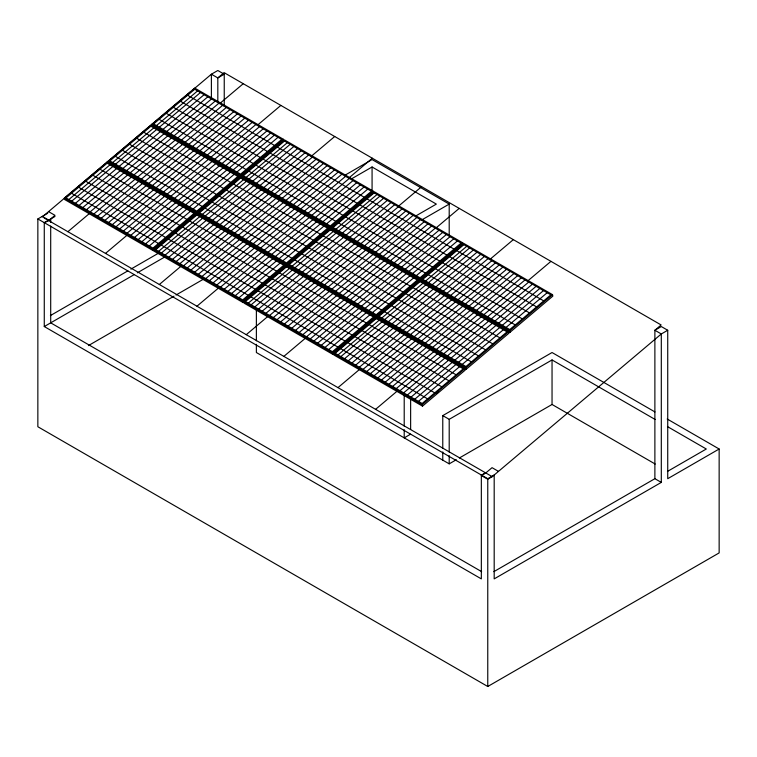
<?xml version="1.0" encoding="UTF-8"?>
<svg xmlns="http://www.w3.org/2000/svg" width="757" height="757" viewBox="0 0 757 757"><rect width="100%" height="100%" fill="white"/><g stroke="black" fill="none" stroke-linecap="round" stroke-linejoin="round"><path stroke-width="1.14" d="M64.354 198.088L107.097 162.026L195.741 213.2L196.072 214.676L153.34 250.737L64.686 199.555L64.354 198.088L153.009 249.271L153.34 250.737M108.166 161.118L150.898 125.047L239.553 176.23L239.884 177.706L197.151 213.767L108.497 162.585L108.166 161.118L196.82 212.301L197.151 213.767M151.977 124.148L194.71 88.077L283.364 139.26L283.695 140.726L240.953 176.797L152.308 125.615L151.977 124.148L240.622 175.331L240.953 176.797M42.297 216.909L190.698 91.673M192.496 90.159L211.392 74.214L217.817 70.505L224.242 74.214L224.242 106.018M68.878 199.526L109.964 164.846M112.679 162.556L153.775 127.876M156.491 125.586L197.586 90.906M71.726 201.173L112.821 166.493M115.537 164.203L156.623 129.523M159.339 127.233L200.435 92.553M75.416 203.311L116.512 168.631M119.228 166.341L160.323 131.661M163.039 129.362L204.125 94.682M79.116 205.44L120.202 170.76M122.918 168.47L164.014 133.79M166.729 131.5L207.825 96.82M82.806 207.569L123.902 172.889M126.618 170.599L167.713 135.919M170.42 133.629L211.515 98.949M86.497 209.708L127.592 175.028M130.308 172.738L171.404 138.058M174.119 135.768L215.215 101.088M90.197 211.837L131.292 177.157M133.998 174.867L175.094 140.187M177.81 137.897L218.905 103.217M67.893 231.689L89.591 213.379M132.068 177.535L133.875 176.002M219.748 103.539L243.252 83.705M93.887 213.966L134.983 179.295M137.698 176.996L178.794 142.316M181.5 140.026L222.596 105.346M97.577 216.105L138.673 181.425M141.389 179.135L182.484 144.455M185.2 142.165L226.296 107.485M101.277 218.234L142.373 183.554M145.079 181.264L186.175 146.584M188.89 144.294L229.986 109.614M104.968 220.372L146.063 185.692M148.779 183.393L189.875 148.713M192.581 146.423L233.676 111.743M108.658 222.501L149.754 187.821M152.469 185.531L193.565 150.851M196.281 148.561L237.376 113.881M112.358 224.63L153.453 189.95M156.16 187.66L197.255 152.98M199.971 150.69L241.067 116.01M116.048 226.769L157.144 192.089M159.859 189.799L200.955 155.119M203.671 152.819L244.757 118.139M119.748 228.898L160.834 194.218M163.55 191.928L204.645 157.248M207.361 154.958L248.457 120.278M123.438 231.027L164.534 196.347M167.25 194.057L208.336 159.377M211.052 157.087L252.147 122.407M127.129 233.165L168.224 198.485M170.94 196.195L212.036 161.515M214.751 159.225L255.838 124.545M105.507 253.406L127.195 235.096M169.682 199.242L171.489 197.719M257.361 125.255L280.856 105.422M130.829 235.295L171.915 200.614M174.63 198.325L215.726 163.644M218.442 161.355L259.537 126.674M134.519 237.424L175.615 202.753M178.33 200.454L219.416 165.774M222.132 163.484L263.228 128.804M138.209 239.562L179.305 204.882M182.021 202.592L223.116 167.912M225.832 165.622L266.918 130.942M141.909 241.691L182.995 207.011M185.711 204.721L226.807 170.041M229.522 167.751L270.618 133.071M145.599 243.83L186.695 209.15M189.411 206.85L230.497 172.17M233.213 169.88L274.308 135.2M149.29 245.959L190.386 211.279M193.101 208.989L234.197 174.309M236.913 172.019L277.999 137.339M153.009 249.271L195.741 213.2M196.82 212.301L239.553 176.23M240.622 175.331L283.364 139.26M154.078 249.886L196.82 213.824L285.465 265.007L285.796 266.473L243.063 302.545L154.409 251.362L154.078 249.886L242.732 301.068L243.063 302.545M317.145 240.026L286.865 265.565L198.22 214.392L197.889 212.916L240.622 176.854L329.276 228.037L329.607 229.503L318.924 238.521M341.36 219.577L330.677 228.595L242.032 177.412L241.691 175.946L284.433 139.884L373.078 191.067L373.419 192.533L343.139 218.082M158.591 251.333L199.687 216.653M202.403 214.354L243.499 179.674M246.214 177.384L287.31 142.704M161.449 252.98L202.545 218.3M205.261 216L246.347 181.32M249.062 179.03L290.158 144.35M165.14 255.109L206.235 220.429M208.951 218.139L250.047 183.459M252.762 181.169L293.848 146.489M168.839 257.238L209.926 222.558M212.641 220.268L253.737 185.588M256.453 183.298L297.548 148.618M172.53 259.377L213.625 224.697M216.341 222.407L257.427 187.727M260.143 185.427L301.239 150.747M176.22 261.506L217.316 226.826M220.032 224.536L261.127 189.856M263.843 187.566L304.929 152.886M179.92 263.635L221.006 228.955M223.722 226.665L264.818 191.985M267.533 189.695L308.629 155.015M159.349 284.49L181.046 266.19M223.523 230.336L225.331 228.803M311.203 156.339L334.708 136.506M183.61 265.773L224.706 231.093M227.422 228.803L268.508 194.123M271.224 191.833L312.319 157.153M187.301 267.902L228.396 233.222M231.112 230.932L272.208 196.252M274.923 193.962L316.01 159.282M191.001 270.031L232.087 235.361M234.802 233.061L275.898 198.381M278.614 196.091L319.709 161.411M194.691 272.17L235.787 237.49M238.502 235.2L279.588 200.52M282.304 198.23L323.4 163.55M198.381 274.299L239.477 239.619M242.193 237.329L283.288 202.649M286.004 200.359L327.09 165.679M202.081 276.437L243.167 241.757M245.883 239.458L286.979 204.778M289.694 202.488L330.79 167.808M205.772 278.567L246.867 243.886M249.583 241.597L290.669 206.916M293.385 204.627L334.48 169.947M209.462 280.696L250.558 246.016M253.273 243.726L294.369 209.046M297.085 206.756L338.171 172.076M213.162 282.834L254.248 248.154M256.964 245.864L298.059 211.184M300.775 208.885L341.871 174.205M216.852 284.963L257.948 250.283M260.663 247.993L301.75 213.313M304.465 211.023L345.561 176.343M196.962 306.207L218.659 287.897M349.715 177.289L372.312 158.222M220.542 287.092L261.638 252.412M264.354 250.122L305.45 215.442M308.165 213.152L349.251 178.472M224.242 289.231L265.328 254.551M268.044 252.261L309.14 217.581M311.856 215.291L352.951 180.611M227.933 291.36L269.028 256.68M271.744 254.39L312.83 219.71M315.546 217.42L356.642 182.74M231.623 293.489L272.719 258.809M275.434 256.519L316.53 221.839M319.246 219.549L360.332 184.869M235.323 295.627L276.409 260.947M279.125 258.657L320.22 223.977M322.936 221.687L364.032 187.007M239.013 297.756L280.109 263.076M282.825 260.787L323.911 226.106M326.627 223.817L367.722 189.136M242.732 301.068L285.465 265.007M286.865 265.565L286.534 264.098L329.276 228.037M330.677 228.595L330.345 227.128L373.078 191.067M243.801 301.693L286.534 265.622L375.188 316.805L375.519 318.271L332.787 354.342L244.133 303.16L243.801 301.693L332.446 352.876L332.787 354.342M287.613 264.723L330.345 228.652L419 279.835L419.331 281.301L376.589 317.372L287.944 266.19L287.613 264.723L376.257 315.896L376.589 317.372M331.415 227.743L374.157 191.682L462.801 242.865L463.133 244.331L420.4 280.402L331.746 229.22L331.415 227.743L420.069 278.926L420.4 280.402M248.315 303.131L289.411 268.451M292.126 266.161L333.222 231.481M335.938 229.191L377.024 194.511M251.173 304.778L292.259 270.098M294.975 267.808L336.07 233.128M338.786 230.838L379.882 196.158M254.863 306.907L295.959 272.227M298.674 269.937L339.761 235.257M342.476 232.967L383.572 198.287M258.553 309.045L299.649 274.365M302.365 272.066L343.46 237.386M346.176 235.096L387.262 200.416M262.253 311.174L303.339 276.494M306.055 274.204L347.151 239.524M349.866 237.234L390.962 202.554M265.944 313.303L307.039 278.623M309.755 276.333L350.841 241.653M353.557 239.363L394.652 204.683M246.252 334.67L267.95 316.36M398.106 206.51L421.611 186.676M269.634 315.442L310.73 280.762M313.445 278.472L354.541 243.792M357.257 241.492L398.343 206.812M273.334 317.571L314.42 282.891M317.136 280.601L358.231 245.921M360.947 243.631L402.043 208.951M277.024 319.7L318.12 285.02M320.836 282.73L361.922 248.05M364.637 245.76L405.733 211.08M280.715 321.839L321.81 287.158M324.526 284.869L365.622 250.188M368.337 247.899L409.433 213.219M284.414 323.968L325.501 289.288M328.216 286.998L369.312 252.318M372.028 250.028L413.123 215.348M288.105 326.097L329.2 291.426M331.916 289.127L373.012 254.447M375.718 252.157L416.814 217.477M291.795 328.235L332.891 293.555M335.606 291.265L376.702 256.585M379.418 254.295L420.514 219.615M295.495 330.364L336.591 295.684M339.297 293.394L380.393 258.714M383.108 256.424L424.204 221.744M299.185 332.503L340.281 297.823M342.997 295.523L384.092 260.843M386.799 258.553L427.894 223.873M302.876 334.632L343.971 299.952M346.687 297.662L387.783 262.982M390.498 260.692L431.594 226.012M306.576 336.761L347.671 302.081M350.377 299.791L391.473 265.111M394.189 262.821L435.284 228.141M283.866 356.377L305.563 338.076M435.72 228.226L459.215 208.393M310.266 338.899L351.362 304.219M354.077 301.929L395.173 267.249M397.879 264.95L438.975 230.27M313.956 341.029L355.052 306.348M357.768 304.059L398.863 269.378M401.579 267.089L442.675 232.408M317.656 343.158L358.752 308.478M361.458 306.188L402.554 271.508M405.269 269.218L446.365 234.538M321.347 345.296L362.442 310.616M365.158 308.326L406.254 273.646M408.969 271.356L450.055 236.676M325.046 347.425L366.133 312.745M368.848 310.455L409.944 275.775M412.66 273.485L453.755 238.805M328.737 349.554L369.832 314.874M372.548 312.584L413.634 277.904M416.35 275.614L457.446 240.934M332.446 352.876L375.188 316.805M376.257 315.896L419 279.835M420.069 278.926L462.801 242.865M333.525 353.491L376.257 317.42L464.912 368.602L465.243 370.078L422.501 406.14L333.856 354.957L333.525 353.491L422.169 404.673L422.501 406.14M377.327 316.521L420.069 280.45L508.713 331.632L509.054 333.099L466.312 369.17L377.658 317.987L377.327 316.521L465.981 367.703L466.312 369.17M421.138 279.551L463.88 243.48L552.525 294.662L552.856 296.129L510.123 332.2L421.469 281.017L421.138 279.551L509.792 330.733L510.123 332.2M338.038 354.929L379.134 320.249M381.85 317.959L422.936 283.279M425.652 280.989L466.747 246.309M340.887 356.575L381.982 321.895M384.698 319.605L425.794 284.925M428.509 282.635L469.605 247.955M344.586 358.704L385.682 324.034M388.388 321.734L429.484 287.054M432.2 284.764L473.295 250.084M348.277 360.843L389.372 326.163M392.088 323.873L433.184 289.193M435.89 286.903L476.986 252.223M351.967 362.972L393.063 328.292M395.779 326.002L436.874 291.322M439.59 289.032L480.686 254.352M355.667 365.111L396.763 330.43M399.469 328.131L440.565 293.451M443.28 291.161L484.376 256.481M359.357 367.24L400.453 332.56M403.169 330.27L444.264 295.59M446.98 293.3L488.066 258.62M337.982 387.622L359.67 369.312M402.156 333.459L403.964 331.935M489.826 259.471L513.331 239.638M363.057 369.369L404.143 334.689M406.859 332.399L447.955 297.719M450.67 295.429L491.766 260.749M366.748 371.507L407.843 336.827M410.559 334.537L451.645 299.857M454.361 297.558L495.457 262.878M370.438 373.636L411.534 338.956M414.249 336.666L455.345 301.986M458.061 299.696L499.147 265.016M374.138 375.765L415.224 341.085M417.94 338.795L459.035 304.115M461.751 301.825L502.847 267.145M377.828 377.904L418.924 343.224M421.64 340.934L462.726 306.254M465.441 303.964L506.537 269.284M381.519 380.033L422.614 345.353M425.33 343.063L466.426 308.383M469.141 306.093L510.227 271.413M385.218 382.162L426.305 347.482M429.02 345.192L470.116 310.512M472.832 308.222L513.927 273.542M388.909 384.301L430.004 349.62M432.72 347.331L473.806 312.65M476.522 310.361L517.618 275.68M392.599 386.43L433.695 351.75M436.411 349.46L477.506 314.78M480.222 312.49L521.308 277.81M396.299 388.568L437.385 353.888M440.101 351.589L481.197 316.909M483.912 314.619L525.008 279.939M375.586 409.338L397.283 391.028M439.77 355.175L441.577 353.651M527.44 281.188L550.945 261.354M399.989 390.697L441.085 356.017M443.801 353.727L484.887 319.047M487.603 316.757L528.698 282.077M403.68 392.826L444.775 358.146M447.491 355.856L488.587 321.176M491.302 318.886L532.389 284.206M407.38 394.965L448.466 360.285M451.181 357.995L492.277 323.315M494.993 321.015L536.088 286.335M411.07 397.094L452.166 362.414M454.881 360.124L495.967 325.444M498.683 323.154L539.779 288.474M414.76 399.223L455.856 364.543M458.572 362.253L499.667 327.573M502.383 325.283L543.469 290.603M418.46 401.361L459.546 366.681M462.262 364.391L503.358 329.711M506.073 327.421L547.169 292.741M422.169 404.673L464.912 368.602M465.981 367.703L508.713 331.632M509.792 330.733L552.525 294.662M436.78 392.902L438.558 391.388M47.7 213.266L37.85 218.953L37.85 426.74L487.763 686.495L719.15 552.913L719.15 449.005L667.731 478.689L667.731 330.26L661.306 333.969L492.211 476.673L487.763 479.238L481.338 475.528L485.786 472.955L492.05 467.675L498.475 471.384M224.242 74.214L217.817 77.924L211.392 74.214L211.392 97.776M485.786 472.955L481.338 474.999L481.338 578.887L44.275 326.551L44.275 222.662L54.987 216.483M50.388 315.593L127.829 270.883M130.885 269.123L158.402 253.235M44.275 326.551L134.263 274.602M137.32 272.832L164.827 256.945M344.53 175.463L372.075 159.566L449.204 204.097L449.204 235.976M351.664 178.766L372.075 166.985L436.344 204.097L415.896 215.896M88.408 345.599L173.996 296.186M176.04 295.012L203.548 279.125M335.342 232.721L337.385 231.538M307.503 278.481L309.556 277.299M421.592 220.032L449.204 204.097M410.635 434.158L404.21 437.877L404.21 429.673M442.769 448.418L442.769 415.612L552.042 352.525L654.956 411.94M442.769 415.612L449.204 419.321L552.042 359.944L655.221 419.52M256.377 344.321L256.377 352.525L449.204 463.852L456.329 459.736M459.385 457.976L552.042 404.475L655.221 464.05M37.85 218.953L487.763 478.708L494.189 474.999L494.189 578.887L661.306 482.398L661.306 333.969L654.881 330.26L661.135 324.971L224.081 72.634L217.817 77.924L217.817 101.485M493.876 571.639L654.881 478.689L661.306 482.398M667.437 471.441L706.3 449.005L667.475 426.598M44.275 222.662L48.722 220.628L54.987 215.338L48.562 211.629M667.731 330.26L661.306 326.551L654.881 330.26L654.881 478.689M187.613 95.268L274.573 145.476M277.327 147.076L364.297 197.284M367.05 198.873L454.02 249.081M456.774 250.671L543.734 300.879M180.488 101.287L267.448 151.495M270.211 153.084L357.172 203.292M359.935 204.882L446.895 255.09M449.649 256.68L536.618 306.888M173.362 107.295L260.332 157.503M263.086 159.093L350.046 209.301M352.809 210.891L439.77 261.099M442.533 262.698L529.493 312.906M166.237 113.304L253.207 163.512M255.961 165.102L342.93 215.31M345.684 216.909L432.644 267.117M435.407 268.707L522.368 318.915M159.121 119.313L246.082 169.521M248.845 171.12L335.805 221.328M338.559 222.918L425.529 273.126M428.282 274.715L515.243 324.923M667.182 419L719.15 449.005M241.691 175.946L330.345 227.128M143.802 132.238L230.762 182.446M233.525 184.046L320.485 234.254M323.248 235.843L410.209 286.051M412.962 287.641L499.932 337.849M136.676 138.257L223.646 188.465M226.4 190.054L313.36 240.262M316.123 241.852L403.084 292.06M405.847 293.659L492.807 343.867M129.561 144.265L216.521 194.473M219.275 196.063L306.244 246.271M308.998 247.87L395.958 298.069M398.721 299.668L485.682 349.876M122.435 150.274L209.396 200.482M212.159 202.072L299.119 252.28M301.873 253.879L388.843 304.087M391.596 305.677L478.566 355.885M115.31 156.283L202.27 206.491M205.033 208.09L291.994 258.298M294.757 259.888L381.717 310.096M384.471 311.685L471.441 361.893M197.889 212.916L286.534 264.098M215.064 224.763L216.899 225.832M219.795 227.497L226.712 231.5M228.69 232.636L231.661 234.348M234.623 236.061L242.533 240.631M99.99 169.218L186.96 219.426M189.714 221.016L276.674 271.224M279.437 272.813L366.397 323.021M369.161 324.611L456.121 374.819M92.874 175.227L179.835 225.435M182.588 227.024L269.558 277.232M272.312 278.822L359.272 329.03M362.035 330.629L448.996 380.837M85.749 181.235L172.71 231.443M175.473 233.033L262.433 283.241M265.187 284.84L352.156 335.048M354.91 336.638L441.88 386.846M78.624 187.244L165.584 237.452M168.347 239.051L255.308 289.259M258.071 290.849L345.031 341.057M347.794 342.647L434.755 392.855M71.499 193.262L158.468 243.47M161.222 245.06L248.192 295.268M250.946 296.858L337.906 347.066M340.669 348.655L427.629 398.863M42.297 216.388L48.722 220.098M44.133 217.978L492.211 476.673M481.622 571.63L50.7 322.842L50.7 226.04M107.097 162.026L107.428 163.493M552.042 359.944L552.042 404.475M487.763 478.708L487.763 686.495M449.204 419.321L449.204 452.128M449.204 455.648L449.204 463.852M442.769 451.938L442.769 460.142M410.635 399.005L410.635 429.474M404.21 394.52L404.21 426.153M372.075 166.985L372.075 191.597M256.377 310.342L256.377 340.811M217.817 162.746L217.817 165.102M50.7 218.953L50.7 222.492M107.116 163.2L66.02 197.88L152.99 248.088L194.076 213.408L107.116 163.2M150.927 126.23L109.831 160.91L196.792 211.118L237.887 176.438L150.927 126.23M194.729 89.26L153.643 123.94L240.603 174.148L281.699 139.468L194.729 89.26M196.839 215.007L155.743 249.687L242.704 299.895L283.799 265.215L196.839 215.007M240.65 178.027L199.555 212.708L286.515 262.916L327.611 228.236L240.65 178.027M284.452 141.057L243.357 175.738L330.326 225.946L371.422 191.266L284.452 141.057M286.562 266.805L245.467 301.485L332.427 351.693L373.523 317.013L286.562 266.805M330.364 229.835L289.278 264.515L376.238 314.723L417.334 280.043L330.364 229.835M374.176 192.865L333.08 227.545L420.05 277.753L461.136 243.073L374.176 192.865M376.276 318.602L335.19 353.282L422.151 403.49L463.246 368.81L376.276 318.602M420.088 281.632L378.992 316.312L465.962 366.52L507.048 331.84L420.088 281.632M463.899 244.662L422.803 279.342L509.764 329.55L550.859 294.87L463.899 244.662"/></g></svg>
